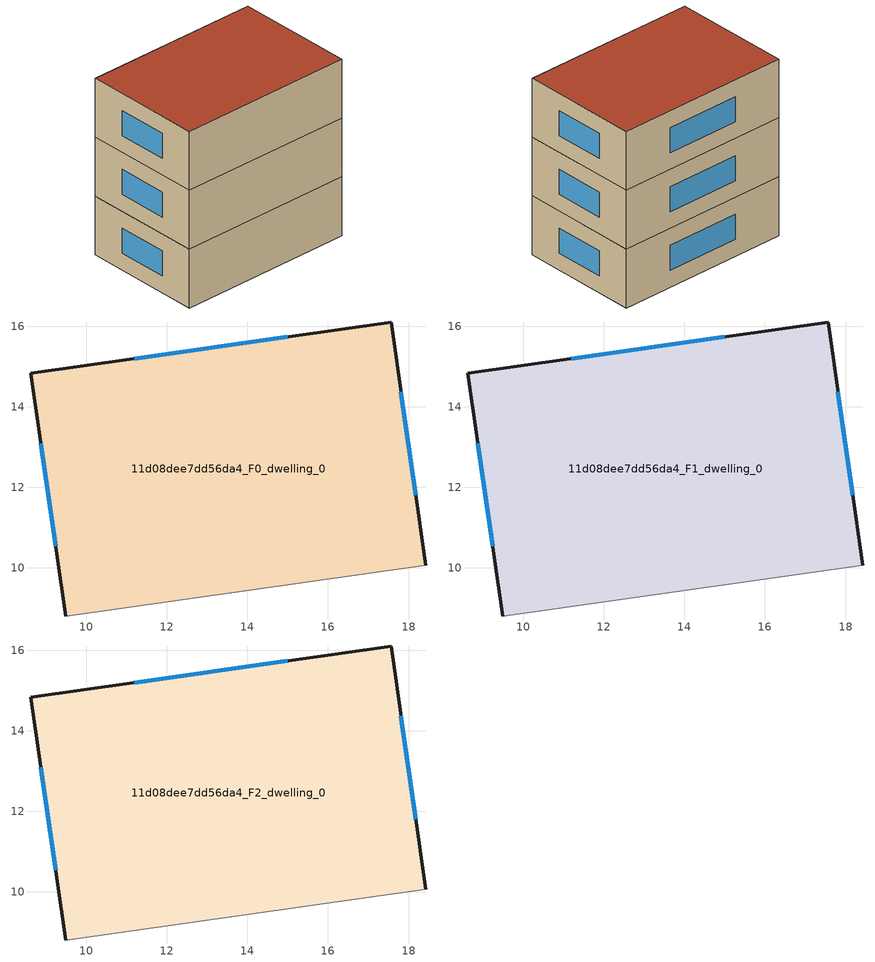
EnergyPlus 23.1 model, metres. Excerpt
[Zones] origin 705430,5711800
11d08dee7dd56da4_F0_dwelling_0
 floor ground (EU_floor_Construction): 17.57,16.1 18.42,10.07 9.49,8.8 8.63,14.83 z0
 wall outside (EU_wall_Construction): 18.42,10.07 17.57,16.1 8.63,14.83 9.49,8.8 z0:3
 wall adiabatic (EU_wall_Construction): 9.49,8.8 18.42,10.07 z0:3
 window (EU_Window_Construction): 15,15.74 11.19,15.19 / 18.18,11.8 17.81,14.37 / 8.87,13.1 9.24,10.53 z0.86:2.14
11d08dee7dd56da4_F1_dwelling_0
 floor to 11d08dee7dd56da4_F0_dwelling_0 (EU_floor_Construction): 17.57,16.1 18.42,10.07 9.49,8.8 8.63,14.83 z3
 wall outside (EU_wall_Construction): 18.42,10.07 17.57,16.1 8.63,14.83 9.49,8.8 z3:6
 wall adiabatic (EU_wall_Construction): 9.49,8.8 18.42,10.07 z3:6
 window (EU_Window_Construction): 15,15.74 11.19,15.19 / 18.18,11.8 17.81,14.37 / 8.87,13.1 9.24,10.53 z3.86:5.14
11d08dee7dd56da4_F2_dwelling_0
 floor to 11d08dee7dd56da4_F1_dwelling_0 (EU_floor_Construction): 17.57,16.1 18.42,10.07 9.49,8.8 8.63,14.83 z6
 wall outside (EU_wall_Construction): 18.42,10.07 17.57,16.1 8.63,14.83 9.49,8.8 z6:9
 wall adiabatic (EU_wall_Construction): 9.49,8.8 18.42,10.07 z6:9
 window (EU_Window_Construction): 15,15.74 11.19,15.19 / 18.18,11.8 17.81,14.37 / 8.87,13.1 9.24,10.53 z6.86:8.14
 roof outside (EU_roof_Construction): 18.42,10.07 17.57,16.1 8.63,14.83 9.49,8.8 z9
shading: 9.49,8.81 18.42,10.07 z0:9
[Building]
EU S2 Campaign: North Axis=0; Terrain=City; Solar Distribution=FullExterior
[Site:Location]
London: Latitude=51.5; Longitude=-0.5; Time Zone=0; Elevation=25
[SizingPeriod:WeatherFileDays]
AnnualSizingPeriod: Begin Month=1; Begin Day of Month=1; End Month=12; End Day of Month=31; Day of Week for Start Day=Monday; Use Weather File Daylight Saving Period=No; Use Weather File Rain and Snow Indicators=No
[MATERIAL]
EU_InternalMass_Material: Roughness=MediumRough; Thickness=0.1; Conductivity=1; Density=1800; Specific Heat=900; Thermal Absorptance=0.9; Solar Absorptance=0.7; Visible Absorptance=0.7
[MATERIAL:NOMASS] Roughness=MediumRough; Thermal Absorptance=0.9; Solar Absorptance=0.7; Visible Absorptance=0.7
Name | Thermal Resistance
EU_wall_NoMass | 2.78369
EU_roof_NoMass | 4.4539
EU_floor_NoMass | 3.71158
[WINDOWMATERIAL:SIMPLEGLAZINGSYSTEM]
EU_Window_SimpleGlazing: UFactor=1.70637; Solar Heat Gain Coefficient=0.72; Visible Transmittance=0.72
[CONSTRUCTION]
EU_wall_Construction: EU_wall_NoMass
EU_roof_Construction: EU_roof_NoMass
EU_floor_Construction: EU_floor_NoMass
EU_Window_Construction: EU_Window_SimpleGlazing
EU_InternalMass_Construction: EU_InternalMass_Material
[ZONE] Type=1; Multiplier=1; Ceiling Height=autocalculate; Volume=164.873; Floor Area=autocalculate; Part of Total Floor Area=Yes
11d08dee7dd56da4_F0_dwelling_0; 11d08dee7dd56da4_F1_dwelling_0; 11d08dee7dd56da4_F2_dwelling_0
[INTERNALMASS] Construction=EU_InternalMass_Construction; Surface Area=54.9575
Name | Zone or ZoneList
11d08dee7dd56da4_F0_dwelling_0_EU_InternalMass | 11d08dee7dd56da4_F0_dwelling_0
11d08dee7dd56da4_F1_dwelling_0_EU_InternalMass | 11d08dee7dd56da4_F1_dwelling_0
11d08dee7dd56da4_F2_dwelling_0_EU_InternalMass | 11d08dee7dd56da4_F2_dwelling_0
[OTHEREQUIPMENT] Fuel Type=Electricity; Design Level Calculation Method=Watts/Area; Power per Zone Floor Area=1; Fraction Latent=0; Fraction Radiant=0; Fraction Lost=0; Carbon Dioxide Generation Rate=0; EndUse Subcategory=EU_Step8_InternalGains
Name | Zone or ZoneList or Space or SpaceList | Schedule
EU_Step8_InternalGain_11d08dee7dd56da4_F0_dwelling_0_f000 | 11d08dee7dd56da4_F0_dwelling_0 | EU_Step8_GainSchedule_11d08dee7dd56da4_F0_dwelling_0_f000
EU_Step8_InternalGain_11d08dee7dd56da4_F1_dwelling_0_f000 | 11d08dee7dd56da4_F1_dwelling_0 | EU_Step8_GainSchedule_11d08dee7dd56da4_F1_dwelling_0_f000
EU_Step8_InternalGain_11d08dee7dd56da4_F2_dwelling_0_f000 | 11d08dee7dd56da4_F2_dwelling_0 | EU_Step8_GainSchedule_11d08dee7dd56da4_F2_dwelling_0_f000
[ZONEVENTILATION:DESIGNFLOWRATE] Schedule=EU_AlwaysOn; Design Flow Rate Calculation Method=AirChanges/Hour; Air Changes per Hour=0.449045; Ventilation Type=Natural; Fan Pressure Rise=0; Fan Total Efficiency=1; Constant Term Coefficient=1; Temperature Term Coefficient=0; Velocity Term Coefficient=0; Velocity Squared Term Coefficient=0; Minimum Indoor Temperature=-100; Maximum Indoor Temperature=100; Delta Temperature=-100; Minimum Outdoor Temperature=-100; Maximum Outdoor Temperature=100; Maximum Wind Speed=40
Name | Zone or ZoneList or Space or SpaceList
EU_ConstantAir_11d08dee7dd56da4_F0_dwelling_0 | 11d08dee7dd56da4_F0_dwelling_0
EU_ConstantAir_11d08dee7dd56da4_F1_dwelling_0 | 11d08dee7dd56da4_F1_dwelling_0
EU_ConstantAir_11d08dee7dd56da4_F2_dwelling_0 | 11d08dee7dd56da4_F2_dwelling_0
[HVACTEMPLATE:THERMOSTAT] Constant Heating Setpoint=20; Constant Cooling Setpoint=50
EU_HeatOnly_11d08dee7dd56da4_F0_dwelling_0; EU_HeatOnly_11d08dee7dd56da4_F1_dwelling_0; EU_HeatOnly_11d08dee7dd56da4_F2_dwelling_0
[HVACTEMPLATE:ZONE:IDEALLOADSAIRSYSTEM] System Availability Schedule=EU_AlwaysOn; Maximum Heating Supply Air Temperature=50; Minimum Cooling Supply Air Temperature=13; Maximum Heating Supply Air Humidity Ratio=0.0156; Minimum Cooling Supply Air Humidity Ratio=0.0077; Heating Limit=NoLimit; Cooling Limit=NoLimit; Heating Availability Schedule=EU_AlwaysOn; Cooling Availability Schedule=EU_CoolingOff; Dehumidification Control Type=ConstantSensibleHeatRatio; Cooling Sensible Heat Ratio=0.7; Dehumidification Setpoint=60; Humidification Control Type=None; Humidification Setpoint=30; Outdoor Air Method=None; Outdoor Air Flow Rate per Person=0.00944; Outdoor Air Flow Rate per Zone Floor Area=0; Outdoor Air Flow Rate per Zone=0; Demand Controlled Ventilation Type=None; Outdoor Air Economizer Type=NoEconomizer; Heat Recovery Type=None; Sensible Heat Recovery Effectiveness=0.7; Latent Heat Recovery Effectiveness=0.65
Name | Template Thermostat
11d08dee7dd56da4_F0_dwelling_0 | EU_HeatOnly_11d08dee7dd56da4_F0_dwelling_0
11d08dee7dd56da4_F1_dwelling_0 | EU_HeatOnly_11d08dee7dd56da4_F1_dwelling_0
11d08dee7dd56da4_F2_dwelling_0 | EU_HeatOnly_11d08dee7dd56da4_F2_dwelling_0
[SIZING:ZONE] Zone Cooling Design Supply Air Temperature Input Method=SupplyAirTemperature; Zone Cooling Design Supply Air Temperature=13; Zone Heating Design Supply Air Temperature Input Method=SupplyAirTemperature; Zone Heating Design Supply Air Temperature=50; Zone Cooling Design Supply Air Humidity Ratio=0.008; Zone Heating Design Supply Air Humidity Ratio=0.008; Cooling Design Air Flow Method=DesignDay; Cooling Design Air Flow Rate=0; Cooling Minimum Air Flow per Zone Floor Area=0.000762; Cooling Minimum Air Flow=0; Cooling Minimum Air Flow Fraction=0.2; Heating Design Air Flow Method=DesignDay; Heating Design Air Flow Rate=0; Heating Maximum Air Flow per Zone Floor Area=0.002032; Heating Maximum Air Flow=0.141576; Heating Maximum Air Flow Fraction=0.3; Account for Dedicated Outdoor Air System=No; Dedicated Outdoor Air System Control Strategy=NeutralSupplyAir; Dedicated Outdoor Air Low Setpoint Temperature for Design=autosize; Dedicated Outdoor Air High Setpoint Temperature for Design=autosize; Zone Load Sizing Method=Sensible Load Only No Latent Load; Zone Latent Cooling Design Supply Air Humidity Ratio Input Method=HumidityRatioDifference; Zone Cooling Design Supply Air Humidity Ratio Difference=0.005; Zone Latent Heating Design Supply Air Humidity Ratio Input Method=HumidityRatioDifference; Zone Humidification Design Supply Air Humidity Ratio Difference=0.005
11d08dee7dd56da4_F0_dwelling_0; 11d08dee7dd56da4_F1_dwelling_0; 11d08dee7dd56da4_F2_dwelling_0
[SCHEDULE:CONSTANT]
Name | Hourly Value
EU_AlwaysOn | 1
EU_CoolingOff | 0
[SCHEDULE:FILE] Column Number=1; Rows to Skip at Top=0; Number of Hours of Data=8760; Column Separator=Comma; Interpolate to Timestep=No; Minutes per Item=60; Adjust Schedule for Daylight Savings=Yes
Name | File
EU_Step8_GainSchedule_11d08dee7dd56da4_F0_dwelling_0_f000 | ../../schedules/11d08dee7dd56da4/11d08dee7dd56da4_F0_dwelling_0_f000_gain.csv
EU_Step8_GainSchedule_11d08dee7dd56da4_F1_dwelling_0_f000 | ../../schedules/11d08dee7dd56da4/11d08dee7dd56da4_F1_dwelling_0_f000_gain.csv
EU_Step8_GainSchedule_11d08dee7dd56da4_F2_dwelling_0_f000 | ../../schedules/11d08dee7dd56da4/11d08dee7dd56da4_F2_dwelling_0_f000_gain.csv
